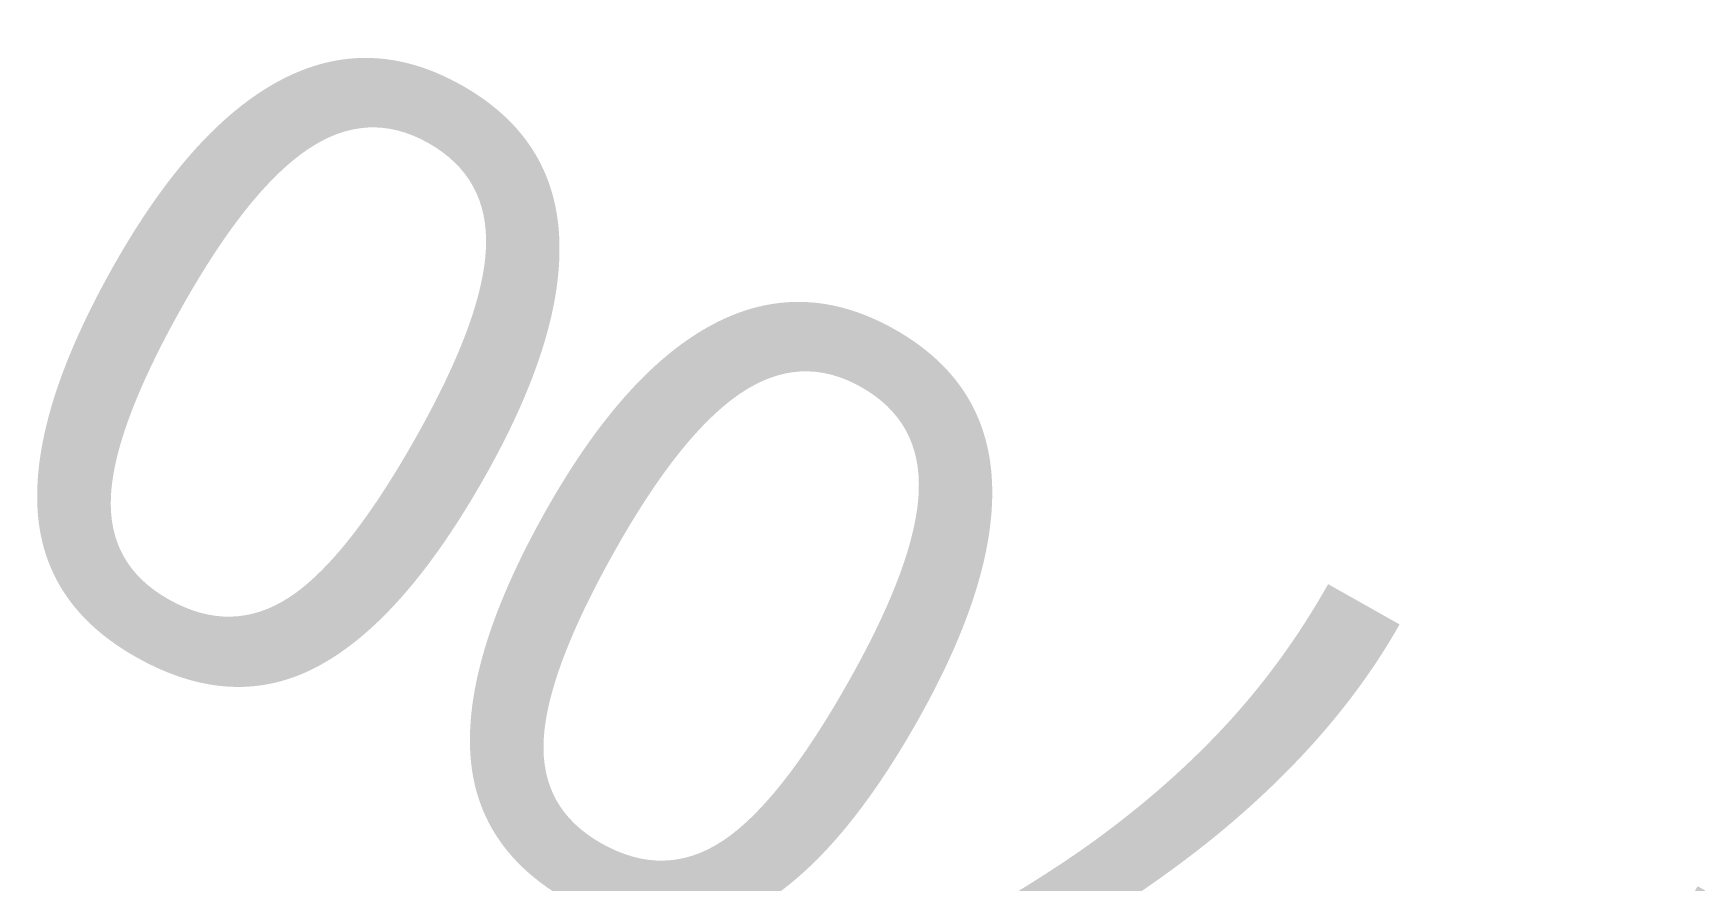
# Model space of a CAD drawing. Header units: metres. Extents: x 286430 to 323604, y 7400965 to 7466168.
# Drawn here: x 286429.96 to 286440.35, y 7466157.62 to 7466162.92 of the extents above; entities that cross this region are included whole.
import ezdxf

# ---------------------------------------------------------------- set-up
doc = ezdxf.new("R2010")
doc.units = ezdxf.units.M
doc.header["$LTSCALE"] = 10
doc.linetypes.add('DASHED2', pattern=[0.375, 0.25, -0.125])
doc.layers.get('0').update_dxf_attribs({"linetype": 'DASHED2'})
doc.layers.add('ACAD-Trecho total_TIC_02_ESTACAS_GERAL$0$U-HZ-ESTACAS', color=3, linetype='Continuous', lineweight=30)
doc.styles.add('ACAD-Trecho total_TIC_02_ESTACAS_GERAL$0$ARIAL', font='arial.ttf')
doc.styles.add('ACAD-Trecho total_TIC_02_ESTACAS_GERAL$0$Standard', font='arial.ttf')
doc.linetypes.add('ACAD-Trecho total_TIC_02_ESTACAS_GERAL$0$TIC_LINE', pattern='A,3.5,-0.25,["TIC",ACAD-Trecho total_TIC_02_ESTACAS_GERAL$0$Standard,S=0.175,R=0,X=-0.05,Y=-0.1],-0.5', length=4.25)

# ---------------------------------------------------------------- blocks, each defined once
blk = doc.blocks.new('ACAD-Trecho total_TIC_02_ESTACAS_GERAL')
at = {"layer": 'ACAD-Trecho total_TIC_02_ESTACAS_GERAL$0$U-HZ-ESTACAS', "linetype": 'ACAD-Trecho total_TIC_02_ESTACAS_GERAL$0$TIC_LINE', "lineweight": 30, "insert": (286440.821, 7466157.982), "char_height": 4, "attachment_point": 8, "rotation": 150.5824, "style": 'ACAD-Trecho total_TIC_02_ESTACAS_GERAL$0$ARIAL'}
blk.add_mtext('{\\C3;106+700}', dxfattribs=at)

msp = doc.modelspace()

# ---------------------------------------------------------------- block references
at = {"linetype": 'ByBlock'}
msp.add_blockref('ACAD-Trecho total_TIC_02_ESTACAS_GERAL', (0, 0), dxfattribs=at)

doc.saveas('drawing.dxf')
